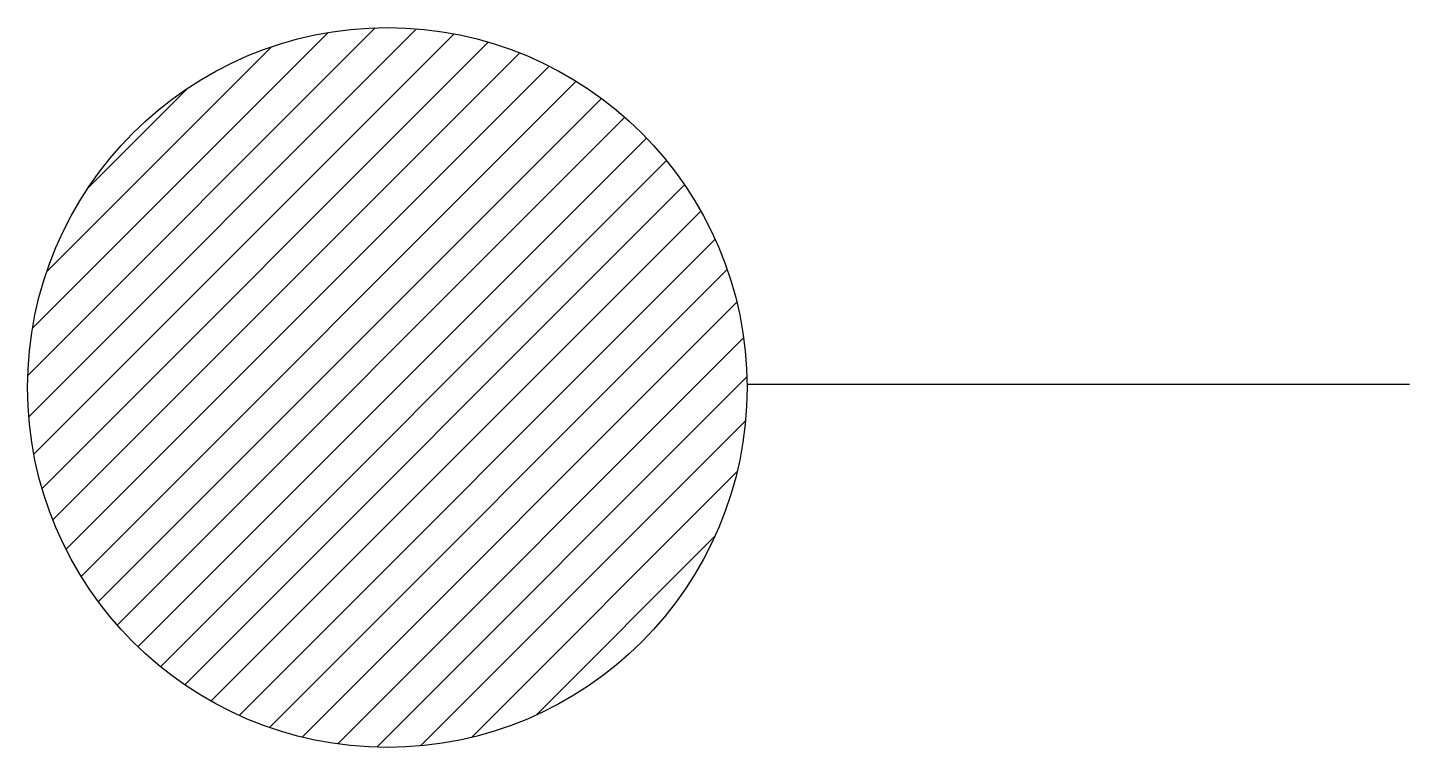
# Model space of a CAD drawing. Header units: millimetres. Extents: x -1.11 to 3.21, y -1.12 to 1.13.
import ezdxf

# ---------------------------------------------------------------- set-up
doc = ezdxf.new("R2010")
doc.units = ezdxf.units.MM

msp = doc.modelspace()

# ---------------------------------------------------------------- linework, layer by layer
at = {"linetype": 'Continuous'}
for p, q in [((-1.1134, 0.0385), (-0.0269, 1.125)), ((-1.1103, -0.091), (0.1025, 1.1219)), ((-1.0987, 0.1858), (-0.1742, 1.1103)), ((-1.0946, -0.2078), (0.2194, 1.1061)), ((-1.0689, -0.3148), (0.3263, 1.0805)), ((-1.0541, 0.363), (-0.3514, 1.0657)), ((-1.0351, -0.4135), (0.425, 1.0466)), ((-0.994, -0.505), (0.5166, 1.0056)), ((-0.9465, -0.5901), (0.6016, 0.9581)), ((-0.9253, 0.6243), (-0.6128, 0.9369)), ((-0.893, -0.6691), (0.6807, 0.9045)), ((-0.8337, -0.7425), (0.754, 0.8453)), ((-0.7689, -0.8102), (0.8218, 0.7805)), ((-0.6985, -0.8725), (0.884, 0.7101)), ((-0.6226, -0.9291), (0.9406, 0.6341)), ((-0.5407, -0.9798), (0.9914, 0.5523)), ((-0.4527, -1.0244), (1.0359, 0.4643)), ((-0.3579, -1.0622), (1.0737, 0.3695)), ((-0.2555, -1.0924), (1.1039, 0.2671)), ((-0.1442, -1.1136), (1.1252, 0.1558)), ((-0.0219, -1.1239), (1.1355, 0.0335)), ((0.115, -1.1196), (1.1311, -0.1035)), ((0.2739, -1.0932), (1.1048, -0.2624)), ((0.476, -1.0238), (1.0353, -0.4644))]:
    msp.add_line(p, q, dxfattribs=at)
msp.add_line((1.1387, 0.0107), (3.2073, 0.0107))
msp.add_circle((0.0109, 0.0006), 1.125, dxfattribs=at)

doc.saveas('drawing.dxf')
